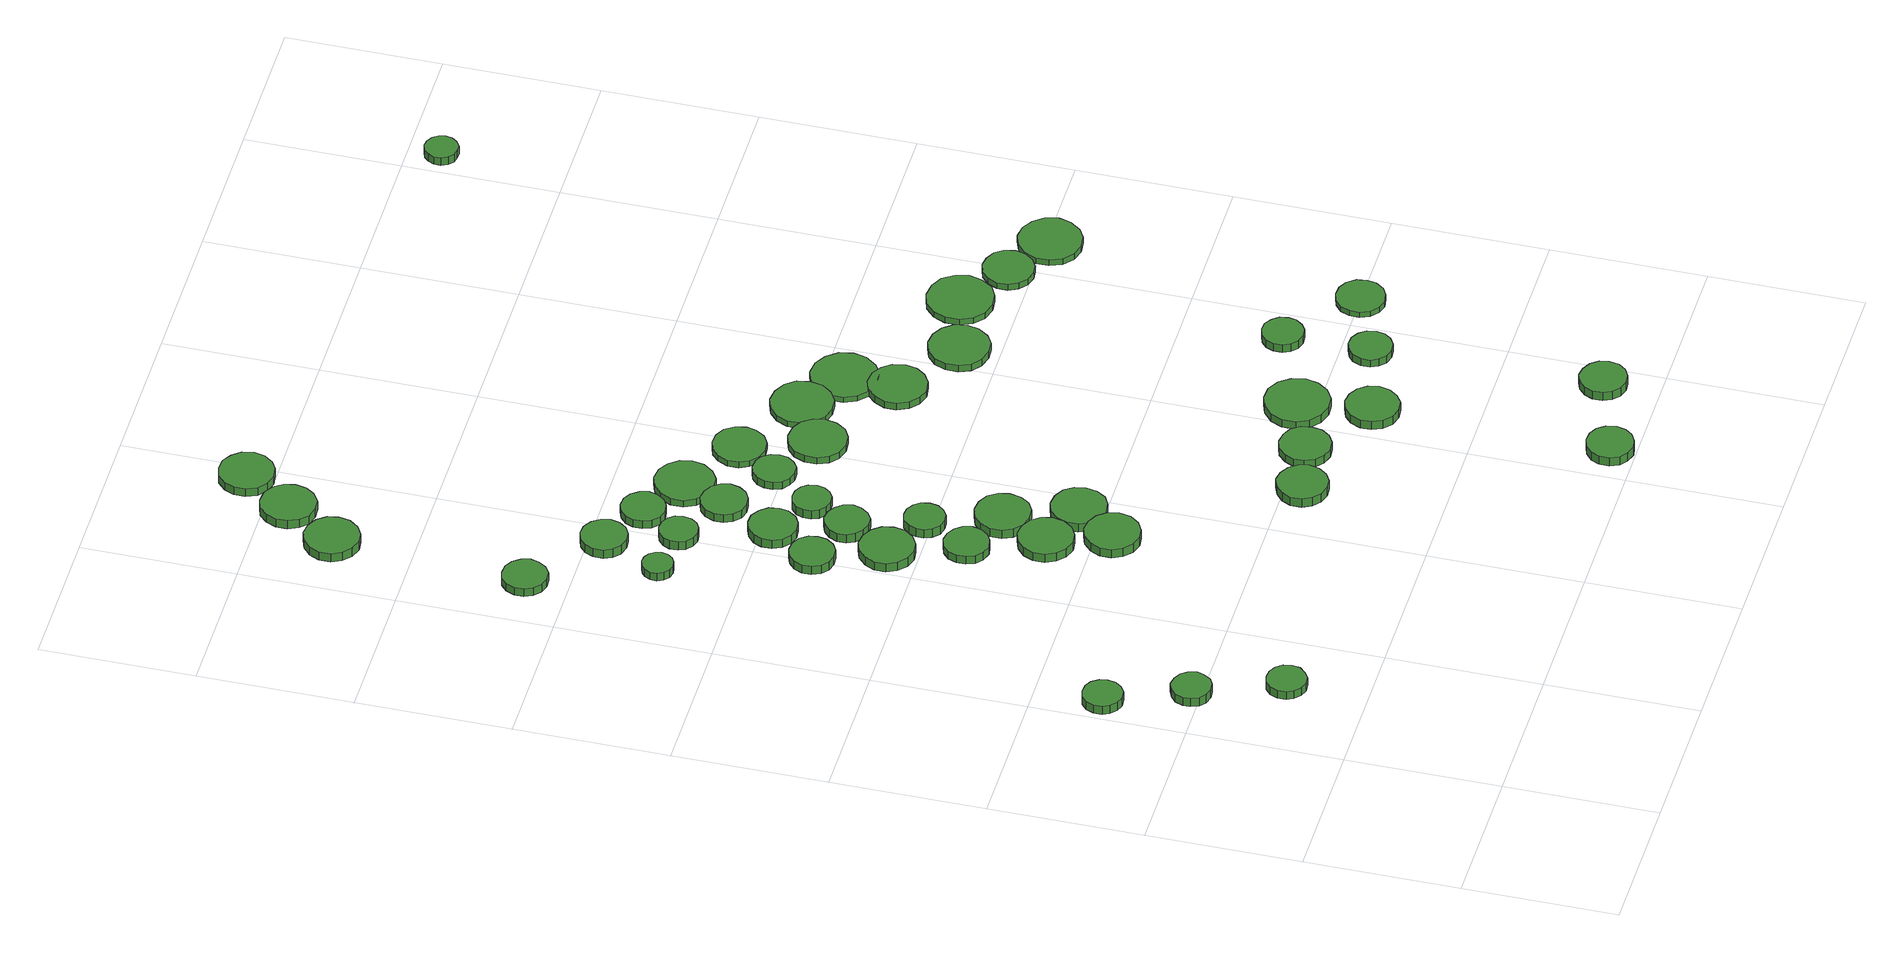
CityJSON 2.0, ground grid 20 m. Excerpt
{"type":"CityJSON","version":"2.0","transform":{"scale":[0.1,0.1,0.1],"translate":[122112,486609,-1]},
"CityObjects":{
"tree1":{"type":"SolitaryVegetationObject","attributes":{"function":"something"},"geometry":[{"type":"MultiSurface","lod":"1","boundaries":[[[0,1,2,3,4,5,6,7,8,9,10,11,12,13,14]],[[15,16,17,18,19,20,21,22,23,24,25,26,27,28,29]],[[0,29,28,1]],[[1,28,27,2]],[[2,27,26,3]],[[3,26,25,4]],[[4,25,24,5]],[[5,24,23,6]],[[6,23,22,7]],[[7,22,21,8]],[[8,21,20,9]],[[9,20,19,10]],[[10,19,18,11]],[[11,18,17,12]],[[12,17,16,13]],[[13,16,15,14]],[[14,15,29,0]]]}]},
"tree2":{"type":"SolitaryVegetationObject","attributes":{"function":"something"},"geometry":[{"type":"MultiSurface","lod":"1","boundaries":[[[30,31,32,33,34,35,36,37,38,39,40,41,42,43,44]],[[45,46,47,48,49,50,51,52,53,54,55,56,57,58,59]],[[30,59,58,31]],[[31,58,57,32]],[[32,57,56,33]],[[33,56,55,34]],[[34,55,54,35]],[[35,54,53,36]],[[36,53,52,37]],[[37,52,51,38]],[[38,51,50,39]],[[39,50,49,40]],[[40,49,48,41]],[[41,48,47,42]],[[42,47,46,43]],[[43,46,45,44]],[[44,45,59,30]]]}]},
"tree3":{"type":"SolitaryVegetationObject","attributes":{"function":"something"},"geometry":[{"type":"MultiSurface","lod":"1","boundaries":[[[60,61,62,63,64,65,66,67,68,69,70,71,72,73,74]],[[75,76,77,78,79,80,81,82,83,84,85,86,87,88,89]],[[60,89,88,61]],[[61,88,87,62]],[[62,87,86,63]],[[63,86,85,64]],[[64,85,84,65]],[[65,84,83,66]],[[66,83,82,67]],[[67,82,81,68]],[[68,81,80,69]],[[69,80,79,70]],[[70,79,78,71]],[[71,78,77,72]],[[72,77,76,73]],[[73,76,75,74]],[[74,75,89,60]]]}]},
"tree4":{"type":"SolitaryVegetationObject","attributes":{"function":"something"},"geometry":[{"type":"MultiSurface","lod":"1","boundaries":[[[90,91,92,93,94,95,96,97,98,99,100,101,102,103,104]],[[105,106,107,108,109,110,111,112,113,114,115,116,117,118,119]],[[90,119,118,91]],[[91,118,117,92]],[[92,117,116,93]],[[93,116,115,94]],[[94,115,114,95]],[[95,114,113,96]],[[96,113,112,97]],[[97,112,111,98]],[[98,111,110,99]],[[99,110,109,100]],[[100,109,108,101]],[[101,108,107,102]],[[102,107,106,103]],[[103,106,105,104]],[[104,105,119,90]]]}]},
"tree5":{"type":"SolitaryVegetationObject","attributes":{"function":"something"},"geometry":[{"type":"MultiSurface","lod":"1","boundaries":[[[120,121,122,123,124,125,126,127,128,129,130,131,132,133,134]],[[135,136,137,138,139,140,141,142,143,144,145,146,147,148,149]],[[120,149,148,121]],[[121,148,147,122]],[[122,147,146,123]],[[123,146,145,124]],[[124,145,144,125]],[[125,144,143,126]],[[126,143,142,127]],[[127,142,141,128]],[[128,141,140,129]],[[129,140,139,130]],[[130,139,138,131]],[[131,138,137,132]],[[132,137,136,133]],[[133,136,135,134]],[[134,135,149,120]]]}]},
"tree6":{"type":"SolitaryVegetationObject","attributes":{"function":"something"},"geometry":[{"type":"MultiSurface","lod":"1","boundaries":[[[150,151,152,153,154,155,156,157,158,159,160,161,162,163,164]],[[165,166,167,168,169,170,171,172,173,174,175,176,177,178,179]],[[150,179,178,151]],[[151,178,177,152]],[[152,177,176,153]],[[153,176,175,154]],[[154,175,174,155]],[[155,174,173,156]],[[156,173,172,157]],[[157,172,171,158]],[[158,171,170,159]],[[159,170,169,160]],[[160,169,168,161]],[[161,168,167,162]],[[162,167,166,163]],[[163,166,165,164]],[[164,165,179,150]]]}]},
"tree7":{"type":"SolitaryVegetationObject","attributes":{"function":"something"},"geometry":[{"type":"MultiSurface","lod":"1","boundaries":[[[180,181,182,183,184,185,186,187,188,189,190,191,192,193,194]],[[195,196,197,198,199,200,201,202,203,204,205,206,207,208,209]],[[180,209,208,181]],[[181,208,207,182]],[[182,207,206,183]],[[183,206,205,184]],[[184,205,204,185]],[[185,204,203,186]],[[186,203,202,187]],[[187,202,201,188]],[[188,201,200,189]],[[189,200,199,190]],[[190,199,198,191]],[[191,198,197,192]],[[192,197,196,193]],[[193,196,195,194]],[[194,195,209,180]]]}]},
"tree8":{"type":"SolitaryVegetationObject","attributes":{"function":"something"},"geometry":[{"type":"MultiSurface","lod":"1","boundaries":[[[210,211,212,213,214,215,216,217,218,219,220,221,222,223,224]],[[225,226,227,228,229,230,231,232,233,234,235,236,237,238,239]],[[210,239,238,211]],[[211,238,237,212]],[[212,237,236,213]],[[213,236,235,214]],[[214,235,234,215]],[[215,234,233,216]],[[216,233,232,217]],[[217,232,231,218]],[[218,231,230,219]],[[219,230,229,220]],[[220,229,228,221]],[[221,228,227,222]],[[222,227,226,223]],[[223,226,225,224]],[[224,225,239,210]]]}]},
"tree9":{"type":"SolitaryVegetationObject","attributes":{"function":"something"},"geometry":[{"type":"MultiSurface","lod":"1","boundaries":[[[240,241,242,243,244,245,246,247,248,249,250,251,252,253,254]],[[255,256,257,258,259,260,261,262,263,264,265,266,267,268,269]],[[240,269,268,241]],[[241,268,267,242]],[[242,267,266,243]],[[243,266,265,244]],[[244,265,264,245]],[[245,264,263,246]],[[246,263,262,247]],[[247,262,261,248]],[[248,261,260,249]],[[249,260,259,250]],[[250,259,258,251]],[[251,258,257,252]],[[252,257,256,253]],[[253,256,255,254]],[[254,255,269,240]]]}]},
"tree10":{"type":"SolitaryVegetationObject","attributes":{"function":"something"},"geometry":[{"type":"MultiSurface","lod":"1","boundaries":[[[270,271,272,273,274,275,276,277,278,279,280,281,282,283,284]],[[285,286,287,288,289,290,291,292,293,294,295,296,297,298,299]],[[270,299,298,271]],[[271,298,297,272]],[[272,297,296,273]],[[273,296,295,274]],[[274,295,294,275]],[[275,294,293,276]],[[276,293,292,277]],[[277,292,291,278]],[[278,291,290,279]],[[279,290,289,280]],[[280,289,288,281]],[[281,288,287,282]],[[282,287,286,283]],[[283,286,285,284]],[[284,285,299,270]]]}]},
"tree11":{"type":"SolitaryVegetationObject","attributes":{"function":"something"},"geometry":[{"type":"MultiSurface","lod":"1","boundaries":[[[300,301,302,303,304,305,306,307,308,309,310,311,312,313,314]],[[315,316,317,318,319,320,321,322,323,324,325,326,327,328,329]],[[300,329,328,301]],[[301,328,327,302]],[[302,327,326,303]],[[303,326,325,304]],[[304,325,324,305]],[[305,324,323,306]],[[306,323,322,307]],[[307,322,321,308]],[[308,321,320,309]],[[309,320,319,310]],[[310,319,318,311]],[[311,318,317,312]],[[312,317,316,313]],[[313,316,315,314]],[[314,315,329,300]]]}]},
"tree12":{"type":"SolitaryVegetationObject","attributes":{"function":"something"},"geometry":[{"type":"MultiSurface","lod":"1","boundaries":[[[330,331,332,333,334,335,336,337,338,339,340,341,342,343,344]],[[345,346,347,348,349,350,351,352,353,354,355,356,357,358,359]],[[330,359,358,331]],[[331,358,357,332]],[[332,357,356,333]],[[333,356,355,334]],[[334,355,354,335]],[[335,354,353,336]],[[336,353,352,337]],[[337,352,351,338]],[[338,351,350,339]],[[339,350,349,340]],[[340,349,348,341]],[[341,348,347,342]],[[342,347,346,343]],[[343,346,345,344]],[[344,345,359,330]]]}]},
"tree13":{"type":"SolitaryVegetationObject","attributes":{"function":"something"},"geometry":[{"type":"MultiSurface","lod":"1","boundaries":[[[360,361,362,363,364,365,366,367,368,369,370,371,372,373,374]],[[375,376,377,378,379,380,381,382,383,384,385,386,387,388,389]],[[360,389,388,361]],[[361,388,387,362]],[[362,387,386,363]],[[363,386,385,364]],[[364,385,384,365]],[[365,384,383,366]],[[366,383,382,367]],[[367,382,381,368]],[[368,381,380,369]],[[369,380,379,370]],[[370,379,378,371]],[[371,378,377,372]],[[372,377,376,373]],[[373,376,375,374]],[[374,375,389,360]]]}]},
"tree14":{"type":"SolitaryVegetationObject","attributes":{"function":"something"},"geometry":[{"type":"MultiSurface","lod":"1","boundaries":[[[390,391,392,393,394,395,396,397,398,399,400,401,402,403,404]],[[405,406,407,408,409,410,411,412,413,414,415,416,417,418,419]],[[390,419,418,391]],[[391,418,417,392]],[[392,417,416,393]],[[393,416,415,394]],[[394,415,414,395]],[[395,414,413,396]],[[396,413,412,397]],[[397,412,411,398]],[[398,411,410,399]],[[399,410,409,400]],[[400,409,408,401]],[[401,408,407,402]],[[402,407,406,403]],[[403,406,405,404]],[[404,405,419,390]]]}]},
"tree15":{"type":"SolitaryVegetationObject","attributes":{"function":"something"},"geometry":[{"type":"MultiSurface","lod":"1","boundaries":[[[420,421,422,423,424,425,426,427,428,429,430,431,432,433,434]],[[435,436,437,438,439,440,441,442,443,444,445,446,447,448,449]],[[420,449,448,421]],[[421,448,447,422]],[[422,447,446,423]],[[423,446,445,424]],[[424,445,444,425]],[[425,444,443,426]],[[426,443,442,427]],[[427,442,441,428]],[[428,441,440,429]],[[429,440,439,430]],[[430,439,438,431]],[[431,438,437,432]],[[432,437,436,433]],[[433,436,435,434]],[[434,435,449,420]]]}]},
"tree16":{"type":"SolitaryVegetationObject","attributes":{"function":"something"},"geometry":[{"type":"MultiSurface","lod":"1","boundaries":[[[450,451,452,453,454,455,456,457,458,459,460,461,462,463,464]],[[465,466,467,468,469,470,471,472,473,474,475,476,477,478,479]],[[450,479,478,451]],[[451,478,477,452]],[[452,477,476,453]],[[453,476,475,454]],[[454,475,474,455]],[[455,474,473,456]],[[456,473,472,457]],[[457,472,471,458]],[[458,471,470,459]],[[459,470,469,460]],[[460,469,468,461]],[[461,468,467,462]],[[462,467,466,463]],[[463,466,465,464]],[[464,465,479,450]]]}]},
"tree17":{"type":"SolitaryVegetationObject","attributes":{"function":"something"},"geometry":[{"type":"MultiSurface","lod":"1","boundaries":[[[480,481,482,483,484,485,486,487,488,489,490,491,492,493,494]],[[495,496,497,498,499,500,501,502,503,504,505,506,507,508,509]],[[480,509,508,481]],[[481,508,507,482]],[[482,507,506,483]],[[483,506,505,484]],[[484,505,504,485]],[[485,504,503,486]],[[486,503,502,487]],[[487,502,501,488]],[[488,501,500,489]],[[489,500,499,490]],[[490,499,498,491]],[[491,498,497,492]],[[492,497,496,493]],[[493,496,495,494]],[[494,495,509,480]]]}]},
"tree18":{"type":"SolitaryVegetationObject","attributes":{"function":"something"},"geometry":[{"type":"MultiSurface","lod":"1","boundaries":[[[510,511,512,513,514,515,516,517,518,519,520,521,522,523,524]],[[525,526,527,528,529,530,531,532,533,534,535,536,537,538,539]],[[510,539,538,511]],[[511,538,537,512]],[[512,537,536,513]],[[513,536,535,514]],[[514,535,534,515]],[[515,534,533,516]],[[516,533,532,517]],[[517,532,531,518]],[[518,531,530,519]],[[519,530,529,520]],[[520,529,528,521]],[[521,528,527,522]],[[522,527,526,523]],[[523,526,525,524]],[[524,525,539,510]]]}]},
"tree19":{"type":"SolitaryVegetationObject","attributes":{"function":"something"},"geometry":[{"type":"MultiSurface","lod":"1","boundaries":[[[540,541,542,543,544,545,546,547,548,549,550,551,552,553,554]],[[555,556,557,558,559,560,561,562,563,564,565,566,567,568,569]],[[540,569,568,541]],[[541,568,567,542]],[[542,567,566,543]],[[543,566,565,544]],[[544,565,564,545]],[[545,564,563,546]],[[546,563,562,547]],[[547,562,561,548]],[[548,561,560,549]],[[549,560,559,550]],[[550,559,558,551]],[[551,558,557,552]],[[552,557,556,553]],[[553,556,555,554]],[[554,555,569,540]]]}]},
"tree20":{"type":"SolitaryVegetationObject","attributes":{"function":"something"},"geometry":[{"type":"MultiSurface","lod":"1","boundaries":[[[570,571,572,573,574,575,576,577,578,579,580,581,582,583,584]],[[585,586,587,588,589,590,591,592,593,594,595,596,597,598,599]],[[570,599,598,571]],[[571,598,597,572]],[[572,597,596,573]],[[573,596,595,574]],[[574,595,594,575]],[[575,594,593,576]],[[576,593,592,577]],[[577,592,591,578]],[[578,591,590,579]],[[579,590,589,580]],[[580,589,588,581]],[[581,588,587,582]],[[582,587,586,583]],[[583,586,585,584]],[[584,585,599,570]]]}]},
"tree21":{"type":"SolitaryVegetationObject","attributes":{"function":"something"},"geometry":[{"type":"MultiSurface","lod":"1","boundaries":[[[600,601,602,603,604,605,606,607,608,609,610,611,612,613,614]],[[615,616,617,618,619,620,621,622,623,624,625,626,627,628,629]],[[600,629,628,601]],[[601,628,627,602]],[[602,627,626,603]],[[603,626,625,604]],[[604,625,624,605]],[[605,624,623,606]],[[606,623,622,607]],[[607,622,621,608]],[[608,621,620,609]],[[609,620,619,610]],[[610,619,618,611]],[[611,618,617,612]],[[612,617,616,613]],[[613,616,615,614]],[[614,615,629,600]]]}]},
"tree22":{"type":"SolitaryVegetationObject","attributes":{"function":"something"},"geometry":[{"type":"MultiSurface","lod":"1","boundaries":[[[630,631,632,633,634,635,636,637,638,639,640,641,642,643,644]],[[645,646,647,648,649,650,651,652,653,654,655,656,657,658,659]],[[630,659,658,631]],[[631,658,657,632]],[[632,657,656,633]],[[633,656,655,634]],[[634,655,654,635]],[[635,654,653,636]],[[636,653,652,637]],[[637,652,651,638]],[[638,651,650,639]],[[639,650,649,640]],[[640,649,648,641]],[[641,648,647,642]],[[642,647,646,643]],[[643,646,645,644]],[[644,645,659,630]]]}]},
"tree23":{"type":"SolitaryVegetationObject","attributes":{"function":"something"},"geometry":[{"type":"MultiSurface","lod":"1","boundaries":[[[660,661,662,663,664,665,666,667,668,669,670,671,672,673,674]],[[675,676,677,678,679,680,681,682,683,684,685,686,687,688,689]],[[660,689,688,661]],[[661,688,687,662]],[[662,687,686,663]],[[663,686,685,664]],[[664,685,684,665]],[[665,684,683,666]],[[666,683,682,667]],[[667,682,681,668]],[[668,681,680,669]],[[669,680,679,670]],[[670,679,678,671]],[[671,678,677,672]],[[672,677,676,673]],[[673,676,675,674]],[[674,675,689,660]]]}]},
"tree24":{"type":"SolitaryVegetationObject","attributes":{"function":"something"},"geometry":[{"type":"MultiSurface","lod":"1","boundaries":[[[690,691,692,693,694,695,696,697,698,699,700,701,702,703,704]],[[705,706,707,708,709,710,711,712,713,714,715,716,717,718,719]],[[690,719,718,691]],[[691,718,717,692]],[[692,717,716,693]],[[693,716,715,694]],[[694,715,714,695]],[[695,714,713,696]],[[696,713,712,697]],[[697,712,711,698]],[[698,711,710,699]],[[699,710,709,700]],[[700,709,708,701]],[[701,708,707,702]],[[702,707,706,703]],[[703,706,705,704]],[[704,705,719,690]]]}]},
"tree25":{"type":"SolitaryVegetationObject","attributes":{"function":"something"},"geometry":[{"type":"MultiSurface","lod":"1","boundaries":[[[720,721,722,723,724,725,726,727,728,729,730,731,732,733,734]],[[735,736,737,738,739,740,741,742,743,744,745,746,747,748,749]],[[720,749,748,721]],[[721,748,747,722]],[[722,747,746,723]],[[723,746,745,724]],[[724,745,744,725]],[[725,744,743,726]],[[726,743,742,727]],[[727,742,741,728]],[[728,741,740,729]],[[729,740,739,730]],[[730,739,738,731]],[[731,738,737,732]],[[732,737,736,733]],[[733,736,735,734]],[[734,735,749,720]]]}]},
"tree26":{"type":"SolitaryVegetationObject","attributes":{"function":"something"},"geometry":[{"type":"MultiSurface","lod":"1","boundaries":[[[750,751,752,753,754,755,756,757,758,759,760,761,762,763,764]],[[765,766,767,768,769,770,771,772,773,774,775,776,777,778,779]],[[750,779,778,751]],[[751,778,777,752]],[[752,777,776,753]],[[753,776,775,754]],[[754,775,774,755]],[[755,774,773,756]],[[756,773,772,757]],[[757,772,771,758]],[[758,771,770,759]],[[759,770,769,760]],[[760,769,768,761]],[[761,768,767,762]],[[762,767,766,763]],[[763,766,765,764]],[[764,765,779,750]]]}]},
"tree27":{"type":"SolitaryVegetationObject","attributes":{"function":"something"},"geometry":[{"type":"MultiSurface","lod":"1","boundaries":[[[780,781,782,783,784,785,786,787,788,789,790,791,792,793,794]],[[795,796,797,798,799,800,801,802,803,804,805,806,807,808,809]],[[780,809,808,781]],[[781,808,807,782]],[[782,807,806,783]],[[783,806,805,784]],[[784,805,804,785]],[[785,804,803,786]],[[786,803,802,787]],[[787,802,801,788]],[[788,801,800,789]],[[789,800,799,790]],[[790,799,798,791]],[[791,798,797,792]],[[792,797,796,793]],[[793,796,795,794]],[[794,795,809,780]]]}]},
"tree28":{"type":"SolitaryVegetationObject","attributes":{"function":"something"},"geometry":[{"type":"MultiSurface","lod":"1","boundaries":[[[810,811,812,813,814,815,816,817,818,819,820,821,822,823,824]],[[825,826,827,828,829,830,831,832,833,834,835,836,837,838,839]],[[810,839,838,811]],[[811,838,837,812]],[[812,837,836,813]],[[813,836,835,814]],[[814,835,834,815]],[[815,834,833,816]],[[816,833,832,817]],[[817,832,831,818]],[[818,831,830,819]],[[819,830,829,820]],[[820,829,828,821]],[[821,828,827,822]],[[822,827,826,823]],[[823,826,825,824]],[[824,825,839,810]]]}]},
"tree29":{"type":"SolitaryVegetationObject","attributes":{"function":"something"},"geometry":[{"type":"MultiSurface","lod":"1","boundaries":[[[840,841,842,843,844,845,846,847,848,849,850,851,852,853,854]],[[855,856,857,858,859,860,861,862,863,864,865,866,867,868,869]],[[840,869,868,841]],[[841,868,867,842]],[[842,867,866,843]],[[843,866,865,844]],[[844,865,864,845]],[[845,864,863,846]],[[846,863,862,847]],[[847,862,861,848]],[[848,861,860,849]],[[849,860,859,850]],[[850,859,858,851]],[[851,858,857,852]],[[852,857,856,853]],[[853,856,855,854]],[[854,855,869,840]]]}]},
"tree30":{"type":"SolitaryVegetationObject","attributes":{"function":"something"},"geometry":[{"type":"MultiSurface","lod":"1","boundaries":[[[870,871,872,873,874,875,876,877,878,879,880,881,882,883,884]],[[885,886,887,888,889,890,891,892,893,894,895,896,897,898,899]],[[870,899,898,871]],[[871,898,897,872]],[[872,897,896,873]],[[873,896,895,874]],[[874,895,894,875]],[[875,894,893,876]],[[876,893,892,877]],[[877,892,891,878]],[[878,891,890,879]],[[879,890,889,880]],[[880,889,888,881]],[[881,888,887,882]],[[882,887,886,883]],[[883,886,885,884]],[[884,885,899,870]]]}]},
"tree31":{"type":"SolitaryVegetationObject","attributes":{"function":"something"},"geometry":[{"type":"MultiSurface","lod":"1","boundaries":[[[900,901,902,903,904,905,906,907,908,909,910,911,912,913,914]],[[915,916,917,918,919,920,921,922,923,924,925,926,927,928,929]],[[900,929,928,901]],[[901,928,927,902]],[[902,927,926,903]],[[903,926,925,904]],[[904,925,924,905]],[[905,924,923,906]],[[906,923,922,907]],[[907,922,921,908]],[[908,921,920,909]],[[909,920,919,910]],[[910,919,918,911]],[[911,918,917,912]],[[912,917,916,913]],[[913,916,915,914]],[[914,915,929,900]]]}]},
"tree32":{"type":"SolitaryVegetationObject","attributes":{"function":"something"},"geometry":[{"type":"MultiSurface","lod":"1","boundaries":[[[930,931,932,933,934,935,936,937,938,939,940,941,942,943,944]],[[945,946,947,948,949,950,951,952,953,954,955,956,957,958,959]],[[930,959,958,931]],[[931,958,957,932]],[[932,957,956,933]],[[933,956,955,934]],[[934,955,954,935]],[[935,954,953,936]],[[936,953,952,937]],[[937,952,951,938]],[[938,951,950,939]],[[939,950,949,940]],[[940,949,948,941]],[[941,948,947,942]],[[942,947,946,943]],[[943,946,945,944]],[[944,945,959,930]]]}]},
"tree33":{"type":"SolitaryVegetationObject","attributes":{"function":"something"},"geometry":[{"type":"MultiSurface","lod":"1","boundaries":[[[960,961,962,963,964,965,966,967,968,969,970,971,972,973,974]],[[975,976,977,978,979,980,981,982,983,984,985,986,987,988,989]],[[960,989,988,961]],[[961,988,987,962]],[[962,987,986,963]],[[963,986,985,964]],[[964,985,984,965]],[[965,984,983,966]],[[966,983,982,967]],[[967,982,981,968]],[[968,981,980,969]],[[969,980,979,970]],[[970,979,978,971]],[[971,978,977,972]],[[972,977,976,973]],[[973,976,975,974]],[[974,975,989,960]]]}]},
"tree34":{"type":"SolitaryVegetationObject","attributes":{"function":"something"},"geometry":[{"type":"MultiSurface","lod":"1","boundaries":[[[990,991,992,993,994,995,996,997,998,999,1000,1001,1002,1003,1004]],[[1005,1006,1007,1008,1009,1010,1011,1012,1013,1014,1015,1016,1017,1018,1019]],[[990,1019,1018,991]],[[991,1018,1017,992]],[[992,1017,1016,993]],[[993,1016,1015,994]],[[994,1015,1014,995]],[[995,1014,1013,996]],[[996,1013,1012,997]],[[997,1012,1011,998]],[[998,1011,1010,999]],[[999,1010,1009,1000]],[[1000,1009,1008,1001]],[[1001,1008,1007,1002]],[[1002,1007,1006,1003]],[[1003,1006,1005,1004]],[[1004,1005,1019,990]]]}]},
"tree35":{"type":"SolitaryVegetationObject","attributes":{"function":"something"},"geometry":[{"type":"MultiSurface","lod":"1","boundaries":[[[1020,1021,1022,1023,1024,1025,1026,1027,1028,1029,1030,1031,1032,1033,1034]],[[1035,1036,1037,1038,1039,1040,1041,1042,1043,1044,1045,1046,1047,1048,1049]],[[1020,1049,1048,1021]],[[1021,1048,1047,1022]],[[1022,1047,1046,1023]],[[1023,1046,1045,1024]],[[1024,1045,1044,1025]],[[1025,1044,1043,1026]],[[1026,1043,1042,1027]],[[1027,1042,1041,1028]],[[1028,1041,1040,1029]],[[1029,1040,1039,1030]],[[1030,1039,1038,1031]],[[1031,1038,1037,1032]],[[1032,1037,1036,1033]],[[1033,1036,1035,1034]],[[1034,1035,1049,1020]]]}]},
"tree36":{"type":"SolitaryVegetationObject","attributes":{"function":"something"},"geometry":[{"type":"MultiSurface","lod":"1","boundaries":[[[1050,1051,1052,1053,1054,1055,1056,1057,1058,1059,1060,1061,1062,1063,1064]],[[1065,1066,1067,1068,1069,1070,1071,1072,1073,1074,1075,1076,1077,1078,1079]],[[1050,1079,1078,1051]],[[1051,1078,1077,1052]],[[1052,1077,1076,1053]],[[1053,1076,1075,1054]],[[1054,1075,1074,1055]],[[1055,1074,1073,1056]],[[1056,1073,1072,1057]],[[1057,1072,1071,1058]],[[1058,1071,1070,1059]],[[1059,1070,1069,1060]],[[1060,1069,1068,1061]],[[1061,1068,1067,1062]],[[1062,1067,1066,1063]],[[1063,1066,1065,1064]],[[1064,1065,1079,1050]]]}]},
"tree37":{"type":"SolitaryVegetationObject","attributes":{"function":"something"},"geometry":[{"type":"MultiSurface","lod":"1","boundaries":[[[1080,1081,1082,1083,1084,1085,1086,1087,1088,1089,1090,1091,1092,1093,1094]],[[1095,1096,1097,1098,1099,1100,1101,1102,1103,1104,1105,1106,1107,1108,1109]],[[1080,1109,1108,1081]],[[1081,1108,1107,1082]],[[1082,1107,1106,1083]],[[1083,1106,1105,1084]],[[1084,1105,1104,1085]],[[1085,1104,1103,1086]],[[1086,1103,1102,1087]],[[1087,1102,1101,1088]],[[1088,1101,1100,1089]],[[1089,1100,1099,1090]],[[1090,1099,1098,1091]],[[1091,1098,1097,1092]],[[1092,1097,1096,1093]],[[1093,1096,1095,1094]],[[1094,1095,1109,1080]]]}]},
"tree38":{"type":"SolitaryVegetationObject","attributes":{"function":"something"},"geometry":[{"type":"MultiSurface","lod":"1","boundaries":[[[1110,1111,1112,1113,1114,1115,1116,1117,1118,1119,1120,1121,1122,1123,1124]],[[1125,1126,1127,1128,1129,1130,1131,1132,1133,1134,1135,1136,1137,1138,1139]],[[1110,1139,1138,1111]],[[1111,1138,1137,1112]],[[1112,1137,1136,1113]],[[1113,1136,1135,1114]],[[1114,1135,1134,1115]],[[1115,1134,1133,1116]],[[1116,1133,1132,1117]],[[1117,1132,1131,1118]],[[1118,1131,1130,1119]],[[1119,1130,1129,1120]],[[1120,1129,1128,1121]],[[1121,1128,1127,1122]],[[1122,1127,1126,1123]],[[1123,1126,1125,1124]],[[1124,1125,1139,1110]]]}]},
"tree39":{"type":"SolitaryVegetationObject","attributes":{"function":"something"},"geometry":[{"type":"MultiSurface","lod":"1","boundaries":[[[1140,1141,1142,1143,1144,1145,1146,1147,1148,1149,1150,1151,1152,1153,1154]],[[1155,1156,1157,1158,1159,1160,1161,1162,1163,1164,1165,1166,1167,1168,1169]],[[1140,1169,1168,1141]],[[1141,1168,1167,1142]],[[1142,1167,1166,1143]],[[1143,1166,1165,1144]],[[1144,1165,1164,1145]],[[1145,1164,1163,1146]],[[1146,1163,1162,1147]],[[1147,1162,1161,1148]],[[1148,1161,1160,1149]],[[1149,1160,1159,1150]],[[1150,1159,1158,1151]],[[1151,1158,1157,1152]],[[1152,1157,1156,1153]],[[1153,1156,1155,1154]],[[1154,1155,1169,1140]]]}]},
"tree40":{"type":"SolitaryVegetationObject","attributes":{"function":"something"},"geometry":[{"type":"MultiSurface","lod":"1","boundaries":[[[1170,1171,1172,1173,1174,1175,1176,1177,1178,1179,1180,1181,1182,1183,1184]],[[1185,1186,1187,1188,1189,1190,1191,1192,1193,1194,1195,1196,1197,1198,1199]],[[1170,1199,1198,1171]],[[1171,1198,1197,1172]],[[1172,1197,1196,1173]],[[1173,1196,1195,1174]],[[1174,1195,1194,1175]],[[1175,1194,1193,1176]],[[1176,1193,1192,1177]],[[1177,1192,1191,1178]],[[1178,1191,1190,1179]],[[1179,1190,1189,1180]],[[1180,1189,1188,1181]],[[1181,1188,1187,1182]],[[1182,1187,1186,1183]],[[1183,1186,1185,1184]],[[1184,1185,1199,1170]]]}]},
"tree41":{"type":"SolitaryVegetationObject","attributes":{"function":"something"},"geometry":[{"type":"MultiSurface","lod":"1","boundaries":[[[1200,1201,1202,1203,1204,1205,1206,1207,1208,1209,1210,1211,1212,1213,1214]],[[1215,1216,1217,1218,1219,1220,1221,1222,1223,1224,1225,1226,1227,1228,1229]],[[1200,1229,1228,1201]],[[1201,1228,1227,1202]],[[1202,1227,1226,1203]],[[1203,1226,1225,1204]],[[1204,1225,1224,1205]],[[1205,1224,1223,1206]],[[1206,1223,1222,1207]],[[1207,1222,1221,1208]],[[1208,1221,1220,1209]],[[1209,1220,1219,1210]],[[1210,1219,1218,1211]],[[1211,1218,1217,1212]],[[1212,1217,1216,1213]],[[1213,1216,1215,1214]],[[1214,1215,1229,1200]]]}]},
"tree42":{"type":"SolitaryVegetationObject","attributes":{"function":"something"},"geometry":[{"type":"MultiSurface","lod":"1","boundaries":[[[1230,1231,1232,1233,1234,1235,1236,1237,1238,1239,1240,1241,1242,1243,1244]],[[1245,1246,1247,1248,1249,1250,1251,1252,1253,1254,1255,1256,1257,1258,1259]],[[1230,1259,1258,1231]],[[1231,1258,1257,1232]],[[1232,1257,1256,1233]],[[1233,1256,1255,1234]],[[1234,1255,1254,1235]],[[1235,1254,1253,1236]],[[1236,1253,1252,1237]],[[1237,1252,1251,1238]],[[1238,1251,1250,1239]],[[1239,1250,1249,1240]],[[1240,1249,1248,1241]],[[1241,1248,1247,1242]],[[1242,1247,1246,1243]],[[1243,1246,1245,1244]],[[1244,1245,1259,1230]]]}]},
"tree43":{"type":"SolitaryVegetationObject","attributes":{"function":"something"},"geometry":[{"type":"MultiSurface","lod":"1","boundaries":[[[1260,1261,1262,1263,1264,1265,1266,1267,1268,1269,1270,1271,1272,1273,1274]],[[1275,1276,1277,1278,1279,1280,1281,1282,1283,1284,1285,1286,1287,1288,1289]],[[1260,1289,1288,1261]],[[1261,1288,1287,1262]],[[1262,1287,1286,1263]],[[1263,1286,1285,1264]],[[1264,1285,1284,1265]],[[1265,1284,1283,1266]],[[1266,1283,1282,1267]],[[1267,1282,1281,1268]],[[1268,1281,1280,1269]],[[1269,1280,1279,1270]],[[1270,1279,1278,1271]],[[1271,1278,1277,1272]],[[1272,1277,1276,1273]],[[1273,1276,1275,1274]],[[1274,1275,1289,1260]]]}]},
"tree44":{"type":"SolitaryVegetationObject","attributes":{"function":"something"},"geometry":[{"type":"MultiSurface","lod":"1","boundaries":[[[1290,1291,1292,1293,1294,1295,1296,1297,1298,1299,1300,1301,1302,1303,1304]],[[1305,1306,1307,1308,1309,1310,1311,1312,1313,1314,1315,1316,1317,1318,1319]],[[1290,1319,1318,1291]],[[1291,1318,1317,1292]],[[1292,1317,1316,1293]],[[1293,1316,1315,1294]],[[1294,1315,1314,1295]],[[1295,1314,1313,1296]],[[1296,1313,1312,1297]],[[1297,1312,1311,1298]],[[1298,1311,1310,1299]],[[1299,1310,1309,1300]],[[1300,1309,1308,1301]],[[1301,1308,1307,1302]],[[1302,1307,1306,1303]],[[1303,1306,1305,1304]],[[1304,1305,1319,1290]]]}]}
},
"vertices":[
[53,513,26],[51,523,26],[45,532,26],[36,537,26],[25,538,26],[15,535,26],[7,528,26],[3,518,26],[3,507,26],[7,498,26],[15,491,26],[25,487,26],[36,488,26],[45,494,26],[51,502,26],[51,502,13],[45,494,13],[36,488,13],[25,487,13],[15,491,13],[7,498,13],[3,507,13],[3,518,13],[7,528,13],[15,535,13],[25,538,13],[36,537,13],[45,532,13],[51,523,13],[53,513,13],
[92,410,29],[89,421,29],[83,429,29],[74,434,29],[63,436,29],[53,432,29],[45,425,29],[41,415,29],[41,405,29],[45,395,29],[53,388,29],[63,385,29],[74,386,29],[83,391,29],[89,400,29],[89,400,16],[83,391,16],[74,386,16],[63,385,16],[53,388,16],[45,395,16],[41,405,16],[41,415,16],[45,425,16],[53,432,16],[63,436,16],[74,434,16],[83,429,16],[89,421,16],[92,410,16],
[130,300,32],[128,310,32],[121,319,32],[112,324,32],[101,325,32],[91,322,32],[83,315,32],[79,305,32],[79,294,32],[83,285,32],[91,278,32],[101,274,32],[112,275,32],[121,281,32],[128,289,32],[128,289,20],[121,281,20],[112,275,20],[101,274,20],[91,278,20],[83,285,20],[79,294,20],[79,305,20],[83,315,20],[91,322,20],[101,325,20],[112,324,20],[121,319,20],[128,310,20],[130,300,20],
[96,1254,27],[93,1265,27],[86,1275,27],[76,1281,27],[64,1282,27],[53,1279,27],[44,1271,27],[39,1260,27],[39,1248,27],[44,1237,27],[53,1229,27],[64,1225,27],[76,1226,27],[86,1232,27],[93,1242,27],[93,1242,15],[86,1232,15],[76,1226,15],[64,1225,15],[53,1229,15],[44,1237,15],[39,1248,15],[39,1260,15],[44,1271,15],[53,1279,15],[64,1282,15],[76,1281,15],[86,1275,15],[93,1265,15],[96,1254,15],
[150,1102,26],[148,1110,26],[143,1117,26],[136,1121,26],[128,1122,26],[120,1119,26],[114,1114,26],[110,1106,26],[110,1098,26],[114,1090,26],[120,1084,26],[128,1082,26],[136,1083,26],[143,1087,26],[148,1094,26],[148,1094,14],[143,1087,14],[136,1083,14],[128,1082,14],[120,1084,14],[114,1090,14],[110,1098,14],[110,1106,14],[114,1114,14],[120,1119,14],[128,1122,14],[136,1121,14],[143,1117,14],[148,1110,14],[150,1102,14],
[227,924,26],[225,936,26],[218,946,26],[207,952,26],[195,953,26],[184,949,26],[175,941,26],[170,930,26],[170,918,26],[175,907,26],[184,899,26],[195,896,26],[207,897,26],[218,903,26],[225,913,26],[225,913,13],[218,903,13],[207,897,13],[195,896,13],[184,899,13],[175,907,13],[170,918,13],[170,930,13],[175,941,13],[184,949,13],[195,953,13],[207,952,13],[218,946,13],[225,936,13],[227,924,13],
[268,839,26],[265,853,26],[256,865,26],[243,872,26],[229,874,26],[215,869,26],[204,859,26],[198,846,26],[198,831,26],[204,818,26],[215,808,26],[229,803,26],[243,805,26],[256,812,26],[265,824,26],[265,824,13],[256,812,13],[243,805,13],[229,803,13],[215,808,13],[204,818,13],[198,831,13],[198,846,13],[204,859,13],[215,869,13],[229,874,13],[243,872,13],[256,865,13],[265,853,13],[268,839,13],
[293,746,26],[290,758,26],[283,767,26],[273,773,26],[261,775,26],[249,771,26],[240,763,26],[236,752,26],[236,740,26],[240,729,26],[249,721,26],[261,717,26],[273,719,26],[283,725,26],[290,734,26],[290,734,14],[283,725,14],[273,719,14],[261,717,14],[249,721,14],[240,729,14],[236,740,14],[236,752,14],[240,763,14],[249,771,14],[261,775,14],[273,773,14],[283,767,14],[290,758,14],[293,746,14],
[333,655,27],[330,669,27],[321,681,27],[308,688,27],[294,690,27],[280,685,27],[269,675,27],[263,662,27],[263,647,27],[269,634,27],[280,624,27],[294,619,27],[308,621,27],[321,628,27],[330,640,27],[330,640,14],[321,628,14],[308,621,14],[294,619,14],[280,624,14],[269,634,14],[263,647,14],[263,662,14],[269,675,14],[280,685,14],[294,690,14],[308,688,14],[321,681,14],[330,669,14],[333,655,14],
[361,578,28],[358,592,28],[349,604,28],[336,611,28],[322,613,28],[308,608,28],[297,598,28],[291,585,28],[291,570,28],[297,557,28],[308,547,28],[322,542,28],[336,544,28],[349,551,28],[358,563,28],[358,563,15],[349,551,15],[336,544,15],[322,542,15],[308,547,15],[297,557,15],[291,570,15],[291,585,15],[297,598,15],[308,608,15],[322,613,15],[336,611,15],[349,604,15],[358,592,15],[361,578,15],
[197,1179,24],[194,1191,24],[187,1201,24],[176,1208,24],[164,1209,24],[152,1205,24],[143,1197,24],[138,1186,24],[138,1173,24],[143,1162,24],[152,1154,24],[164,1150,24],[176,1151,24],[187,1157,24],[194,1167,24],[194,1167,11],[187,1157,11],[176,1151,11],[164,1150,11],[152,1154,11],[143,1162,11],[138,1173,11],[138,1186,11],[143,1197,11],[152,1205,11],[164,1209,11],[176,1208,11],[187,1201,11],[194,1191,11],[197,1179,11],
[224,1094,25],[222,1104,25],[216,1112,25],[207,1117,25],[197,1118,25],[187,1115,25],[179,1108,25],[175,1099,25],[175,1088,25],[179,1079,25],[187,1072,25],[197,1069,25],[207,1070,25],[216,1075,25],[222,1083,25],[222,1083,12],[216,1075,12],[207,1070,12],[197,1069,12],[187,1072,12],[179,1079,12],[175,1088,12],[175,1099,12],[179,1108,12],[187,1115,12],[197,1118,12],[207,1117,12],[216,1112,12],[222,1104,12],[224,1094,12],
[113,1501,28],[110,1515,28],[101,1527,28],[88,1534,28],[74,1536,28],[60,1531,28],[49,1521,28],[43,1508,28],[43,1493,28],[49,1480,28],[60,1470,28],[74,1465,28],[88,1467,28],[101,1474,28],[110,1486,28],[110,1486,15],[101,1474,15],[88,1467,15],[74,1465,15],[60,1470,15],[49,1480,15],[43,1493,15],[43,1508,15],[49,1521,15],[60,1531,15],[74,1536,15],[88,1534,15],[101,1527,15],[110,1515,15],[113,1501,15],
[268,984,25],[266,997,25],[258,1007,25],[247,1014,25],[234,1015,25],[222,1011,25],[212,1002,25],[207,991,25],[207,978,25],[212,966,25],[222,957,25],[234,953,25],[247,955,25],[258,961,25],[266,972,25],[266,972,12],[258,961,12],[247,955,12],[234,953,12],[222,957,12],[212,966,12],[207,978,12],[207,991,12],[212,1002,12],[222,1011,12],[234,1015,12],[247,1014,12],[258,1007,12],[266,997,12],[268,984,12],
[297,898,25],[294,910,25],[287,919,25],[277,925,25],[265,927,25],[254,923,25],[245,915,25],[240,904,25],[240,892,25],[245,882,25],[254,874,25],[265,870,25],[277,871,25],[287,877,25],[294,887,25],[294,887,12],[287,877,12],[277,871,12],[265,870,12],[254,874,12],[245,882,12],[240,892,12],[240,904,12],[245,915,12],[254,923,12],[265,927,12],[277,925,12],[287,919,12],[294,910,12],[297,898,12],
[324,808,25],[322,819,25],[316,827,25],[306,833,25],[296,834,25],[285,831,25],[277,823,25],[273,813,25],[273,803,25],[277,793,25],[285,785,25],[296,782,25],[306,783,25],[316,789,25],[322,797,25],[322,797,12],[316,789,12],[306,783,12],[296,782,12],[285,785,12],[277,793,12],[273,803,12],[273,813,12],[277,823,12],[285,831,12],[296,834,12],[306,833,12],[316,827,12],[322,819,12],[324,808,12],
[366,718,25],[363,732,25],[355,744,25],[342,751,25],[327,753,25],[313,748,25],[302,738,25],[296,725,25],[296,710,25],[302,697,25],[313,687,25],[327,683,25],[342,684,25],[355,691,25],[363,703,25],[363,703,12],[355,691,12],[342,684,12],[327,683,12],[313,687,12],[302,697,12],[296,710,12],[296,725,12],[302,738,12],[313,748,12],[327,753,12],[342,751,12],[355,744,12],[363,732,12],[366,718,12],
[398,630,27],[395,644,27],[387,656,27],[374,663,27],[359,665,27],[345,660,27],[335,650,27],[329,637,27],[329,622,27],[335,609,27],[345,599,27],[359,594,27],[374,596,27],[387,603,27],[395,615,27],[395,615,14],[387,603,14],[374,596,14],[359,594,14],[345,599,14],[335,609,14],[329,622,14],[329,637,14],[335,650,14],[345,660,14],[359,665,14],[374,663,14],[387,656,14],[395,644,14],[398,630,14],
[261,1147,23],[258,1158,23],[251,1168,23],[241,1174,23],[229,1175,23],[218,1171,23],[209,1163,23],[205,1153,23],[205,1141,23],[209,1130,23],[218,1122,23],[229,1118,23],[241,1120,23],[251,1126,23],[258,1135,23],[258,1135,11],[251,1126,11],[241,1120,11],[229,1118,11],[218,1122,11],[209,1130,11],[205,1141,11],[205,1153,11],[209,1163,11],[218,1171,11],[229,1175,11],[241,1174,11],[251,1168,11],[258,1158,11],[261,1147,11],
[322,950,25],[320,961,25],[314,969,25],[305,974,25],[295,975,25],[285,972,25],[277,965,25],[273,956,25],[273,945,25],[277,936,25],[285,929,25],[295,926,25],[305,927,25],[314,932,25],[320,940,25],[320,940,12],[314,932,12],[305,927,12],[295,926,12],[285,929,12],[277,936,12],[273,945,12],[273,956,12],[277,965,12],[285,972,12],[295,975,12],[305,974,12],[314,969,12],[320,961,12],[322,950,12],
[504,375,31],[501,388,31],[493,399,31],[481,406,31],[468,408,31],[455,403,31],[445,394,31],[439,382,31],[439,368,31],[445,356,31],[455,347,31],[468,343,31],[481,344,31],[493,351,31],[501,362,31],[501,362,18],[493,351,18],[481,344,18],[468,343,18],[455,347,18],[445,356,18],[439,368,18],[439,382,18],[445,394,18],[455,403,18],[468,408,18],[481,406,18],[493,399,18],[501,388,18],[504,375,18],
[300,1054,23],[297,1066,23],[290,1076,23],[279,1082,23],[267,1084,23],[255,1080,23],[246,1072,23],[241,1060,23],[241,1048,23],[246,1037,23],[255,1028,23],[267,1025,23],[279,1026,23],[290,1032,23],[297,1042,23],[297,1042,11],[290,1032,11],[279,1026,11],[267,1025,11],[255,1028,11],[246,1037,11],[241,1048,11],[241,1060,11],[246,1072,11],[255,1080,11],[267,1084,11],[279,1082,11],[290,1076,11],[297,1066,11],[300,1054,11],
[157,1567,30],[154,1581,30],[146,1593,30],[133,1601,30],[118,1602,30],[104,1598,30],[94,1588,30],[88,1574,30],[88,1560,30],[94,1546,30],[104,1536,30],[118,1532,30],[133,1533,30],[146,1541,30],[154,1553,30],[154,1553,17],[146,1541,17],[133,1533,17],[118,1532,17],[104,1536,17],[94,1546,17],[88,1560,17],[88,1574,17],[94,1588,17],[104,1598,17],[118,1602,17],[133,1601,17],[146,1593,17],[154,1581,17],[157,1567,17],
[333,1111,21],[330,1126,21],[320,1139,21],[307,1147,21],[291,1149,21],[276,1144,21],[264,1133,21],[257,1119,21],[257,1103,21],[264,1088,21],[276,1078,21],[291,1073,21],[307,1074,21],[320,1082,21],[330,1095,21],[330,1095,11],[320,1082,11],[307,1074,11],[291,1073,11],[276,1078,11],[264,1088,11],[257,1103,11],[257,1119,11],[264,1133,11],[276,1144,11],[291,1149,11],[307,1147,11],[320,1139,11],[330,1126,11],[333,1111,11],
[370,1010,22],[368,1021,22],[361,1031,22],[352,1036,22],[340,1037,22],[330,1034,22],[321,1026,22],[317,1016,22],[317,1005,22],[321,994,22],[330,987,22],[340,983,22],[352,984,22],[361,990,22],[368,999,22],[368,999,11],[361,990,11],[352,984,11],[340,983,11],[330,987,11],[321,994,11],[317,1005,11],[317,1016,11],[321,1026,11],[330,1034,11],[340,1037,11],[352,1036,11],[361,1031,11],[368,1021,11],[370,1010,11],
[672,30,29],[669,43,29],[662,53,29],[651,59,29],[639,60,29],[627,56,29],[617,48,29],[612,37,29],[612,24,29],[617,12,29],[627,4,29],[639,0,29],[651,2,29],[662,8,29],[669,18,29],[669,18,16],[662,8,16],[651,2,16],[639,0,16],[627,4,16],[617,12,16],[612,24,16],[612,37,16],[617,48,16],[627,56,16],[639,60,16],[651,59,16],[662,53,16],[669,43,16],[672,30,16],
[202,1631,31],[199,1646,31],[190,1657,31],[178,1665,31],[163,1666,31],[149,1662,31],[138,1652,31],[132,1639,31],[132,1624,31],[138,1610,31],[149,1601,31],[163,1596,31],[178,1598,31],[190,1605,31],[199,1617,31],[199,1617,19],[190,1605,19],[178,1598,19],[163,1596,19],[149,1601,19],[138,1610,19],[132,1624,19],[132,1639,19],[138,1652,19],[149,1662,19],[163,1666,19],[178,1665,19],[190,1657,19],[199,1646,19],[202,1631,19],
[579,391,27],[577,405,27],[569,416,27],[557,422,27],[543,424,27],[531,420,27],[521,410,27],[515,398,27],[515,385,27],[521,372,27],[531,363,27],[543,359,27],[557,360,27],[569,367,27],[577,378,27],[577,378,15],[569,367,15],[557,360,15],[543,359,15],[531,363,15],[521,372,15],[515,385,15],[515,398,15],[521,410,15],[531,420,15],[543,424,15],[557,422,15],[569,416,15],[577,405,15],[579,391,15],
[413,1063,20],[410,1077,20],[402,1089,20],[389,1096,20],[375,1097,20],[362,1093,20],[352,1083,20],[346,1070,20],[346,1056,20],[352,1044,20],[362,1034,20],[375,1030,20],[389,1031,20],[402,1038,20],[410,1050,20],[410,1050,11],[402,1038,11],[389,1031,11],[375,1030,11],[362,1034,11],[352,1044,11],[346,1056,11],[346,1070,11],[352,1083,11],[362,1093,11],[375,1097,11],[389,1096,11],[402,1089,11],[410,1077,11],[413,1063,11],
[450,973,21],[447,988,21],[438,1001,21],[425,1008,21],[409,1010,21],[394,1005,21],[383,995,21],[377,981,21],[377,965,21],[383,951,21],[394,941,21],[409,936,21],[425,938,21],[438,945,21],[447,958,21],[447,958,11],[438,945,11],[425,938,11],[409,936,11],[394,941,11],[383,951,11],[377,965,11],[377,981,11],[383,995,11],[394,1005,11],[409,1010,11],[425,1008,11],[438,1001,11],[447,988,11],[450,973,11],
[679,332,23],[676,346,23],[668,357,23],[656,364,23],[642,366,23],[628,361,23],[618,352,23],[612,339,23],[612,325,23],[618,312,23],[628,302,23],[642,298,23],[656,299,23],[668,307,23],[676,318,23],[676,318,10],[668,307,10],[656,299,10],[642,298,10],[628,302,10],[618,312,10],[612,325,10],[612,339,10],[618,352,10],[628,361,10],[642,366,10],[656,364,10],[668,357,10],[676,346,10],[679,332,10],
[667,422,26],[663,439,26],[653,453,26],[638,462,26],[621,463,26],[605,458,26],[592,446,26],[585,431,26],[585,413,26],[592,398,26],[605,386,26],[621,381,26],[638,382,26],[653,391,26],[663,405,26],[663,405,14],[653,391,14],[638,382,14],[621,381,14],[605,386,14],[592,398,14],[585,413,14],[585,431,14],[592,446,14],[605,458,14],[621,463,14],[638,462,14],[653,453,14],[663,439,14],[667,422,14],
[516,1009,20],[513,1026,20],[503,1039,20],[488,1047,20],[472,1049,20],[456,1044,20],[444,1033,20],[437,1018,20],[437,1001,20],[444,986,20],[456,975,20],[472,970,20],[488,971,20],[503,980,20],[513,993,20],[513,993,11],[503,980,11],[488,971,11],[472,970,11],[456,975,11],[444,986,11],[437,1001,11],[437,1018,11],[444,1033,11],[456,1044,11],[472,1049,11],[488,1047,11],[503,1039,11],[513,1026,11],[516,1009,11],
[798,72,21],[796,84,21],[788,94,21],[777,100,21],[765,102,21],[753,98,21],[744,89,21],[739,78,21],[739,65,21],[744,54,21],[753,46,21],[765,42,21],[777,43,21],[788,49,21],[796,59,21],[796,59,8],[788,49,8],[777,43,8],[765,42,8],[753,46,8],[744,54,8],[739,65,8],[739,78,8],[744,89,8],[753,98,8],[765,102,8],[777,100,8],[788,94,8],[796,84,8],[798,72,8],
[575,904,21],[572,920,21],[563,932,21],[550,940,21],[534,942,21],[519,937,21],[508,926,21],[501,912,21],[501,897,21],[508,882,21],[519,872,21],[534,867,21],[550,869,21],[563,877,21],[572,889,21],[572,889,11],[563,877,11],[550,869,11],[534,867,11],[519,872,11],[508,882,11],[501,897,11],[501,912,11],[508,926,11],[519,937,11],[534,942,11],[550,940,11],[563,932,11],[572,920,11],[575,904,11],
[583,972,19],[579,990,19],[568,1004,19],[553,1013,19],[535,1015,19],[518,1009,19],[505,997,19],[498,981,19],[498,963,19],[505,947,19],[518,935,19],[535,930,19],[553,931,19],[568,940,19],[579,955,19],[579,955,11],[568,940,11],[553,931,11],[535,930,11],[518,935,11],[505,947,11],[498,963,11],[498,981,11],[505,997,11],[518,1009,11],[535,1015,11],[553,1013,11],[568,1004,11],[579,990,11],[583,972,11],
[785,363,18],[783,375,18],[776,384,18],[766,390,18],[754,391,18],[743,387,18],[735,380,18],[730,369,18],[730,357,18],[735,347,18],[743,339,18],[754,336,18],[766,337,18],[776,343,18],[783,352,18],[783,352,7],[776,343,7],[766,337,7],[754,336,7],[743,339,7],[735,347,7],[730,357,7],[730,369,7],[735,380,7],[743,387,7],[754,391,7],[766,390,7],[776,384,7],[783,375,7],[785,363,7],
[668,850,20],[665,866,20],[655,879,20],[641,887,20],[625,889,20],[609,884,20],[597,873,20],[591,858,20],[591,842,20],[597,827,20],[609,817,20],[625,812,20],[641,813,20],[655,821,20],[665,835,20],[665,835,10],[655,821,10],[641,813,10],[625,812,10],[609,817,10],[597,827,10],[591,842,10],[591,858,10],[597,873,10],[609,884,10],[625,889,10],[641,887,10],[655,879,10],[665,866,10],[668,850,10],
[781,473,20],[779,484,20],[772,493,20],[763,499,20],[752,500,20],[741,496,20],[733,489,20],[729,479,20],[729,468,20],[733,458,20],[741,451,20],[752,447,20],[763,448,20],[772,454,20],[779,463,20],[779,463,8],[772,454,8],[763,448,8],[752,447,8],[741,451,8],[733,458,8],[729,468,8],[729,479,8],[733,489,8],[741,496,8],[752,500,8],[763,499,8],[772,493,8],[779,484,8],[781,473,8],
[878,399,16],[876,412,16],[868,423,16],[857,429,16],[844,430,16],[832,426,16],[822,418,16],[817,406,16],[817,393,16],[822,381,16],[832,372,16],[844,368,16],[857,370,16],[868,376,16],[876,387,16],[876,387,8],[868,376,8],[857,370,8],[844,368,8],[832,372,8],[822,381,8],[817,393,8],[817,406,8],[822,418,8],[832,426,8],[844,430,8],[857,429,8],[868,423,8],[876,412,8],[878,399,8],
[761,872,19],[757,889,19],[747,904,19],[731,912,19],[714,914,19],[697,909,19],[684,897,19],[677,881,19],[677,863,19],[684,847,19],[697,835,19],[714,830,19],[731,832,19],[747,840,19],[757,855,19],[757,855,10],[747,840,10],[731,832,10],[714,830,10],[697,835,10],[684,847,10],[677,863,10],[677,881,10],[684,897,10],[697,909,10],[714,914,10],[731,912,10],[747,904,10],[757,889,10],[761,872,10],
[821,829,19],[818,843,19],[810,854,19],[798,860,19],[785,862,19],[772,858,19],[762,848,19],[756,836,19],[756,822,19],[762,810,19],[772,801,19],[785,797,19],[798,798,19],[810,805,19],[818,816,19],[818,816,10],[810,805,10],[798,798,10],[785,797,10],[772,801,10],[762,810,10],[756,822,10],[756,836,10],[762,848,10],[772,858,10],[785,862,10],[798,860,10],[810,854,10],[818,843,10],[821,829,10],
[894,793,19],[890,810,19],[880,823,19],[866,832,19],[849,834,19],[833,828,19],[820,817,19],[814,802,19],[814,785,19],[820,769,19],[833,758,19],[849,753,19],[866,755,19],[880,763,19],[890,777,19],[890,777,10],[880,763,10],[866,755,10],[849,753,10],[833,758,10],[820,769,10],[814,785,10],[814,802,10],[820,817,10],[833,828,10],[849,834,10],[866,832,10],[880,823,10],[890,810,10],[894,793,10],
[840,1555,33],[838,1563,33],[833,1570,33],[825,1575,33],[817,1576,33],[808,1573,33],[802,1567,33],[798,1559,33],[798,1550,33],[802,1542,33],[808,1536,33],[817,1534,33],[825,1534,33],[833,1539,33],[838,1546,33],[838,1546,21],[833,1539,21],[825,1534,21],[817,1534,21],[808,1536,21],[802,1542,21],[798,1550,21],[798,1559,21],[802,1567,21],[808,1573,21],[817,1576,21],[825,1575,21],[833,1570,21],[838,1563,21],[840,1555,21]
]}
